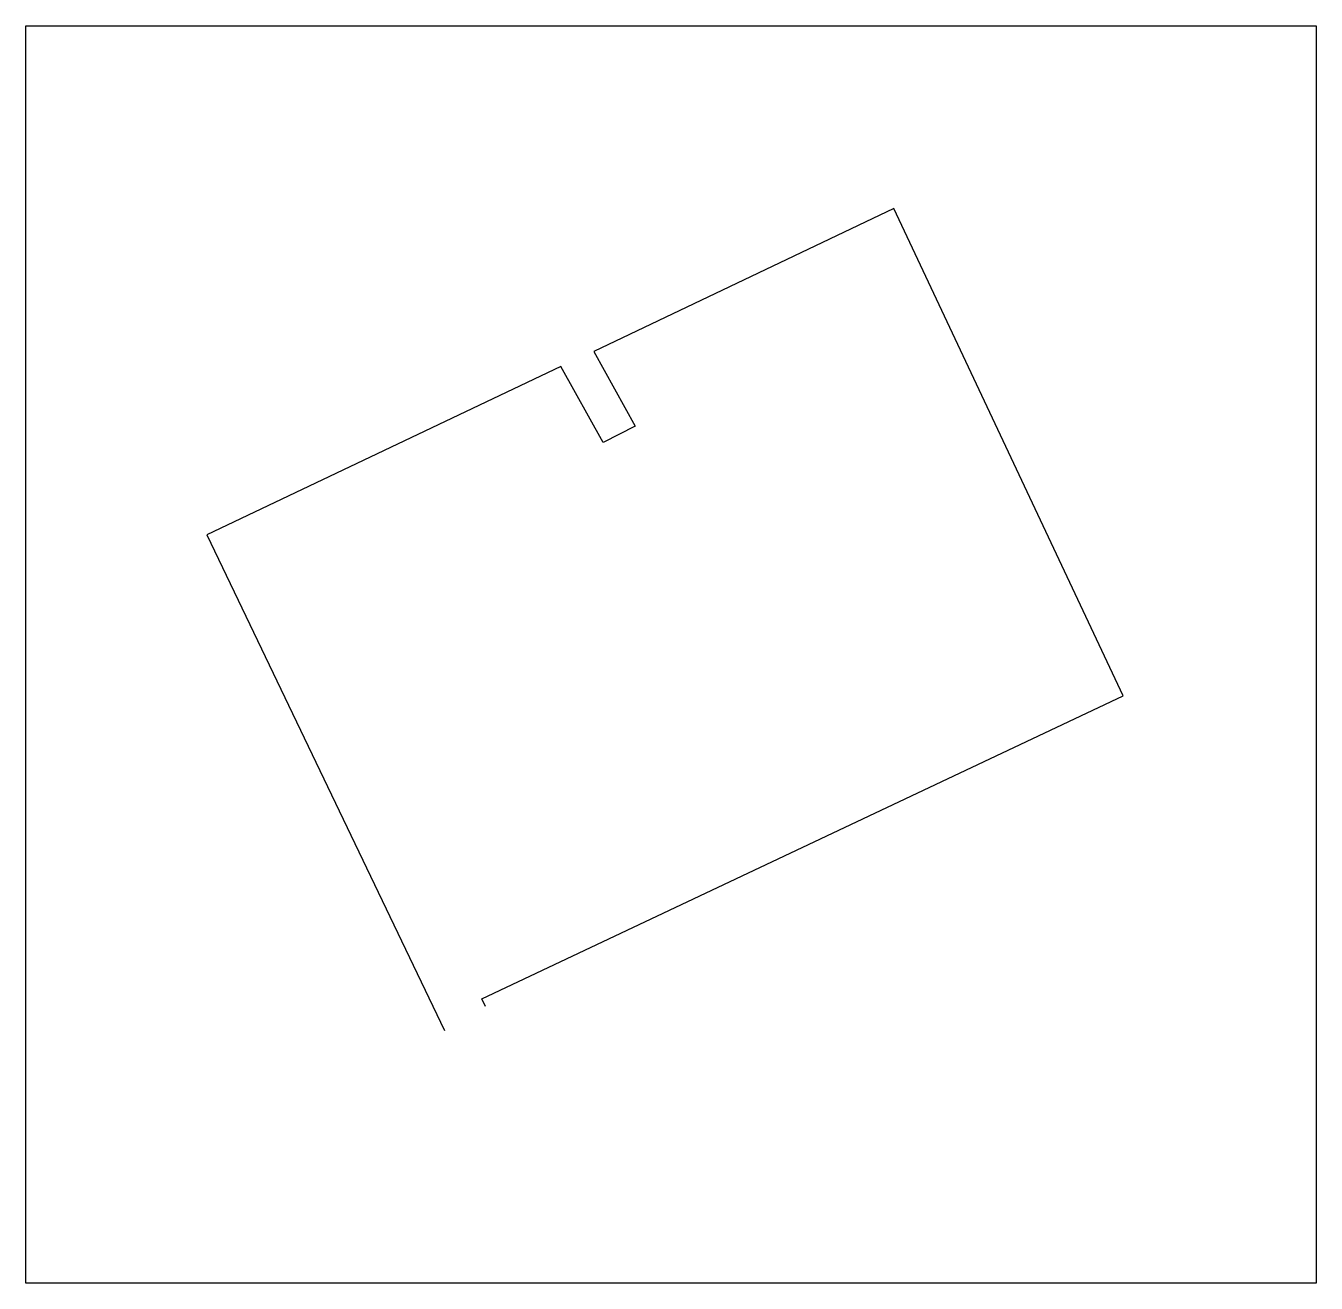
# Model space of a CAD drawing. Header units: millimetres. Extents: x 135455.8 to 135482.1, y 198052.2 to 198077.8.
import ezdxf

# ---------------------------------------------------------------- set-up
doc = ezdxf.new("R2010")
doc.units = ezdxf.units.MM

msp = doc.modelspace()

# ---------------------------------------------------------------- linework, layer by layer
msp.add_lwpolyline([(135455.759, 198077.828), (135482.078, 198077.828), (135482.078, 198052.188), (135455.759, 198052.188)], close=True)
for points in [[(135465.134, 198057.827), (135465.058, 198057.988), (135478.139, 198064.167), (135473.463, 198074.101), (135467.342, 198071.188), (135468.185, 198069.666), (135467.537, 198069.332), (135466.671, 198070.881)], [(135466.671, 198070.881), (135459.454, 198067.45), (135464.296, 198057.344)]]:
    msp.add_lwpolyline(points)

doc.saveas('drawing.dxf')
